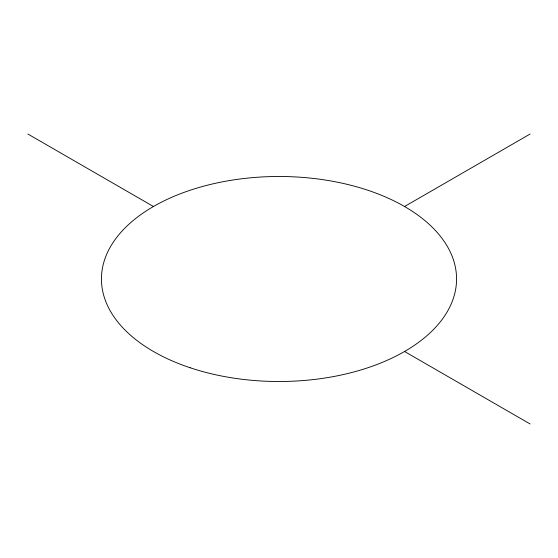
<?xml version="1.0" encoding="UTF-8"?>
<svg xmlns="http://www.w3.org/2000/svg" width="558" height="558" viewBox="0 0 558 558"><rect width="100%" height="100%" fill="white"/><g stroke="black" fill="none" stroke-linecap="round" stroke-linejoin="round"><path stroke-width="0.84" d="M404.55 206.516L530.1 134.032M27.9 134.032L153.45 206.516M404.55 351.484L530.1 423.968M190.222 367.778A177.556 102.512 0 0 0 456.556 279A177.556 102.512 0 0 0 190.222 190.222A177.556 102.512 0 0 0 190.222 367.778"/></g></svg>
